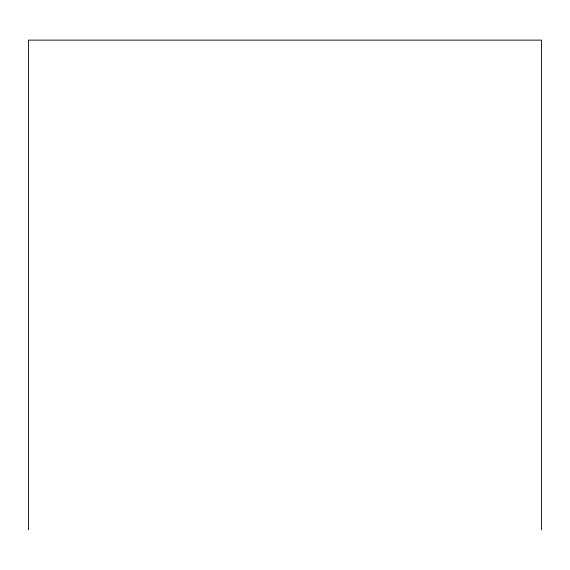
<?xml version="1.0" encoding="UTF-8"?>
<svg xmlns="http://www.w3.org/2000/svg" width="570" height="570" viewBox="0 0 570 570"><rect width="100%" height="100%" fill="white"/><g stroke="black" fill="none" stroke-linecap="round" stroke-linejoin="round"><path stroke-width="0.85" d="M541.5 529.872L541.5 40.128L28.5 40.128L28.5 529.872"/></g></svg>
